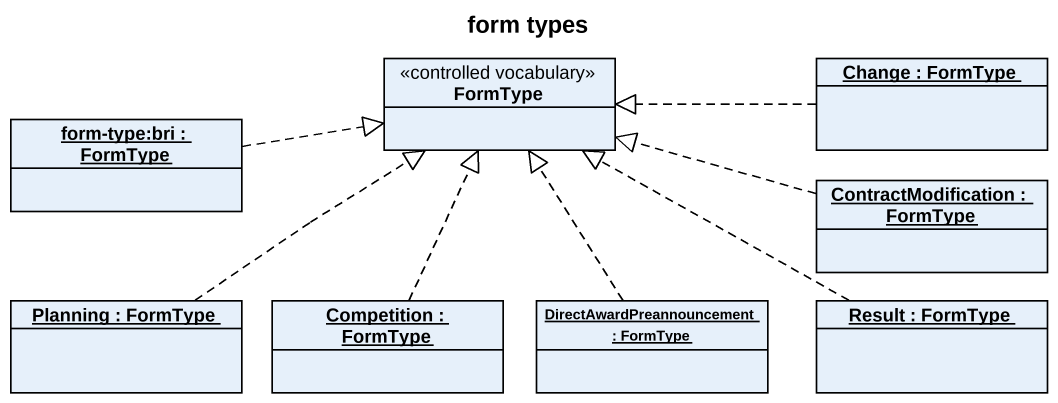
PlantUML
@startuml
title form types
hide circle
hide empty members
class FormType <<controlled vocabulary>>
object "Change : FormType" as Change
object "form-type:bri : FormType" as form_type_bri
object "ContractModification : FormType" as ContractModification
object "Planning : FormType" as Planning
object "Competition : FormType" as Competition
object "DirectAwardPreannouncement : FormType" as DirectAwardPreannouncement
object "Result : FormType" as Result
Change .left.|> FormType
form_type_bri .right.|> FormType
ContractModification .left.|> FormType
Planning .up.|> FormType
Competition .up.|> FormType
DirectAwardPreannouncement .up.|> FormType
Result .left.|> FormType
@enduml
